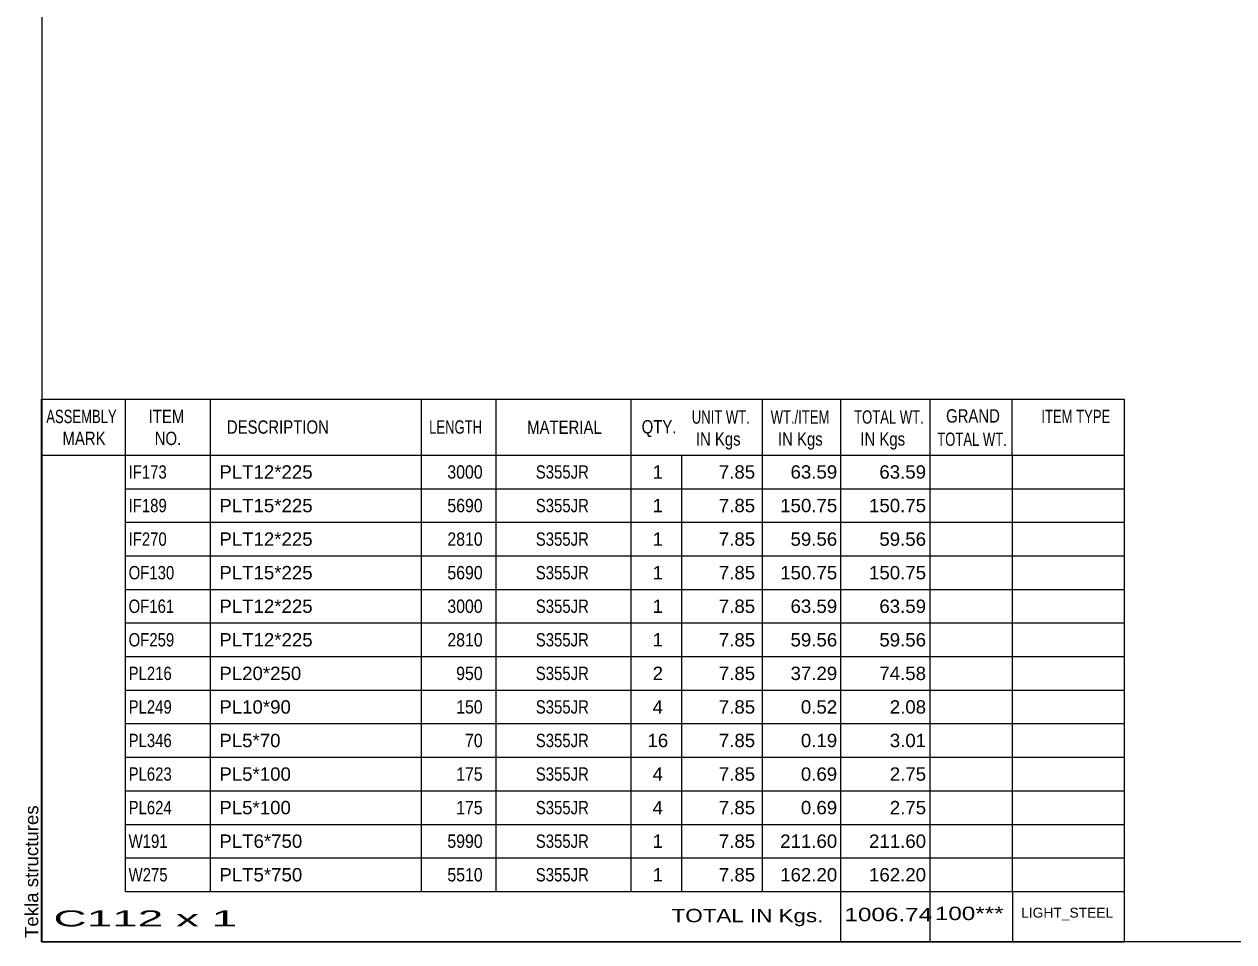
# Model space of a CAD drawing. Header units: millimetres. Extents: x -363 to 39, y -145 to 132.
# Drawn here: x -363.5 to -190.4, y -145.3 to -14.1 of the extents above; entities that cross this region are included whole.
import ezdxf

# ---------------------------------------------------------------- set-up
doc = ezdxf.new("R2010")
doc.units = ezdxf.units.MM
doc.styles.add('Arial', font='ARIAL.TTF', dxfattribs={"height": 0.2})

# ---------------------------------------------------------------- blocks, each defined once
blk = doc.blocks.new('Unknown-627317387-1209')
at = {"color": 5, "linetype": 'Continuous'}
for p, q in [((-360.95, 131.71), (-360.95, -145.29)), ((-360.95, -145.29), (39.05, -145.29))]:
    blk.add_line(p, q, dxfattribs=at)
at = {"color": 174, "linetype": 'Continuous', "style": 'Arial'}
blk.add_text('Tekla structures', height=1.9102, rotation=90, dxfattribs=at).set_placement((-361.45, -144.79))
blk = doc.blocks.new('CBS_BOM-627317387-8789')
at = {"color": 7, "linetype": 'Continuous'}
for p, q in [((-360.98, -75.73), (-360.98, -67.73)), ((-360.98, -67.73), (-206.06, -67.73)), ((-348.98, -75.73), (-348.98, -67.73)), ((-336.79, -75.73), (-336.79, -67.73)), ((-306.62, -75.73), (-306.62, -67.73)), ((-295.95, -75.73), (-295.95, -67.73)), ((-276.63, -75.73), (-276.63, -67.73)), ((-257.83, -75.73), (-257.83, -67.73)), ((-246.62, -75.73), (-246.62, -67.73)), ((-233.83, -75.73), (-233.83, -67.73)), ((-222.08, -75.73), (-222.08, -67.73)), ((-206.06, -67.73), (-206.06, -75.72)), ((-360.98, -75.73), (-206.06, -75.73)), ((-360.98, -80.53), (-360.98, -75.73)), ((-348.98, -80.53), (-348.98, -75.73)), ((-336.79, -80.53), (-336.79, -75.73)), ((-306.62, -80.53), (-306.62, -75.73)), ((-295.95, -80.53), (-295.95, -75.73)), ((-276.63, -80.53), (-276.63, -75.73)), ((-269.36, -80.53), (-269.36, -75.73)), ((-257.83, -80.53), (-257.83, -75.73)), ((-246.62, -80.53), (-246.62, -75.73)), ((-233.83, -80.53), (-233.83, -75.73)), ((-222.06, -80.53), (-222.06, -75.73)), ((-206.06, -75.73), (-206.06, -80.53)), ((-360.98, -85.33), (-360.98, -80.53)), ((-348.98, -80.53), (-206.06, -80.53)), ((-348.98, -85.33), (-348.98, -80.53)), ((-336.79, -85.33), (-336.79, -80.53)), ((-306.62, -85.33), (-306.62, -80.53)), ((-295.95, -85.33), (-295.95, -80.53)), ((-276.63, -85.33), (-276.63, -80.53)), ((-269.36, -85.33), (-269.36, -80.53)), ((-257.83, -85.33), (-257.83, -80.53)), ((-246.62, -85.33), (-246.62, -80.53)), ((-233.83, -85.33), (-233.83, -80.53)), ((-222.06, -85.33), (-222.06, -80.53)), ((-206.06, -80.53), (-206.06, -85.33)), ((-360.98, -90.13), (-360.98, -85.33)), ((-348.98, -85.33), (-206.06, -85.33)), ((-348.98, -90.13), (-348.98, -85.33)), ((-336.79, -90.13), (-336.79, -85.33)), ((-306.62, -90.13), (-306.62, -85.33)), ((-295.95, -90.13), (-295.95, -85.33)), ((-276.63, -90.13), (-276.63, -85.33)), ((-269.36, -90.13), (-269.36, -85.33)), ((-257.83, -90.13), (-257.83, -85.33)), ((-246.62, -90.13), (-246.62, -85.33)), ((-233.83, -90.13), (-233.83, -85.33)), ((-222.06, -90.13), (-222.06, -85.33)), ((-206.06, -85.33), (-206.06, -90.13)), ((-360.98, -94.93), (-360.98, -90.13)), ((-348.98, -90.13), (-206.06, -90.13)), ((-348.98, -94.93), (-348.98, -90.13)), ((-336.79, -94.93), (-336.79, -90.13)), ((-306.62, -94.93), (-306.62, -90.13)), ((-295.95, -94.93), (-295.95, -90.13)), ((-276.63, -94.93), (-276.63, -90.13)), ((-269.36, -94.93), (-269.36, -90.13)), ((-257.83, -94.93), (-257.83, -90.13)), ((-246.62, -94.93), (-246.62, -90.13)), ((-233.83, -94.93), (-233.83, -90.13)), ((-222.06, -94.93), (-222.06, -90.13)), ((-206.06, -90.13), (-206.06, -94.93)), ((-360.98, -99.73), (-360.98, -94.93)), ((-348.98, -94.93), (-206.06, -94.93)), ((-348.98, -99.73), (-348.98, -94.93)), ((-336.79, -99.73), (-336.79, -94.93)), ((-306.62, -99.73), (-306.62, -94.93)), ((-295.95, -99.73), (-295.95, -94.93)), ((-276.63, -99.73), (-276.63, -94.93)), ((-269.36, -99.73), (-269.36, -94.93)), ((-257.83, -99.73), (-257.83, -94.93)), ((-246.62, -99.73), (-246.62, -94.93)), ((-233.83, -99.73), (-233.83, -94.93)), ((-222.06, -99.73), (-222.06, -94.93)), ((-206.06, -94.93), (-206.06, -99.73)), ((-360.98, -104.53), (-360.98, -99.73)), ((-348.98, -99.73), (-206.06, -99.73)), ((-348.98, -104.53), (-348.98, -99.73)), ((-336.79, -104.53), (-336.79, -99.73)), ((-306.62, -104.53), (-306.62, -99.73)), ((-295.95, -104.53), (-295.95, -99.73)), ((-276.63, -104.53), (-276.63, -99.73)), ((-269.36, -104.53), (-269.36, -99.73)), ((-257.83, -104.53), (-257.83, -99.73)), ((-246.62, -104.53), (-246.62, -99.73)), ((-233.83, -104.53), (-233.83, -99.73)), ((-222.06, -104.53), (-222.06, -99.73)), ((-206.06, -99.73), (-206.06, -104.53)), ((-360.98, -109.33), (-360.98, -104.53)), ((-348.98, -104.53), (-206.06, -104.53)), ((-348.98, -109.33), (-348.98, -104.53)), ((-336.79, -109.33), (-336.79, -104.53)), ((-306.62, -109.33), (-306.62, -104.53)), ((-295.95, -109.33), (-295.95, -104.53)), ((-276.63, -109.33), (-276.63, -104.53)), ((-269.36, -109.33), (-269.36, -104.53)), ((-257.83, -109.33), (-257.83, -104.53)), ((-246.62, -109.33), (-246.62, -104.53)), ((-233.83, -109.33), (-233.83, -104.53)), ((-222.06, -109.33), (-222.06, -104.53)), ((-206.06, -104.53), (-206.06, -109.33)), ((-360.98, -114.13), (-360.98, -109.33)), ((-348.98, -109.33), (-206.06, -109.33)), ((-348.98, -114.13), (-348.98, -109.33)), ((-336.79, -114.13), (-336.79, -109.33)), ((-306.62, -114.13), (-306.62, -109.33)), ((-295.95, -114.13), (-295.95, -109.33)), ((-276.63, -114.13), (-276.63, -109.33)), ((-269.36, -114.13), (-269.36, -109.33)), ((-257.83, -114.13), (-257.83, -109.33)), ((-246.62, -114.13), (-246.62, -109.33)), ((-233.83, -114.13), (-233.83, -109.33)), ((-222.06, -114.13), (-222.06, -109.33)), ((-206.06, -109.33), (-206.06, -114.13)), ((-360.98, -118.93), (-360.98, -114.13)), ((-348.98, -114.13), (-206.06, -114.13)), ((-348.98, -118.93), (-348.98, -114.13)), ((-336.79, -118.93), (-336.79, -114.13)), ((-306.62, -118.93), (-306.62, -114.13)), ((-295.95, -118.93), (-295.95, -114.13)), ((-276.63, -118.93), (-276.63, -114.13)), ((-269.36, -118.93), (-269.36, -114.13)), ((-257.83, -118.93), (-257.83, -114.13)), ((-246.62, -118.93), (-246.62, -114.13)), ((-233.83, -118.93), (-233.83, -114.13)), ((-222.06, -118.93), (-222.06, -114.13)), ((-206.06, -114.13), (-206.06, -118.93)), ((-360.98, -123.73), (-360.98, -118.93)), ((-348.98, -118.93), (-206.06, -118.93)), ((-348.98, -123.73), (-348.98, -118.93)), ((-336.79, -123.73), (-336.79, -118.93)), ((-306.62, -123.73), (-306.62, -118.93)), ((-295.95, -123.73), (-295.95, -118.93)), ((-276.63, -123.73), (-276.63, -118.93)), ((-269.36, -123.73), (-269.36, -118.93)), ((-257.83, -123.73), (-257.83, -118.93)), ((-246.62, -123.73), (-246.62, -118.93)), ((-233.83, -123.73), (-233.83, -118.93)), ((-222.06, -123.73), (-222.06, -118.93)), ((-206.06, -118.93), (-206.06, -123.73)), ((-360.98, -128.53), (-360.98, -123.73)), ((-348.98, -123.73), (-206.06, -123.73)), ((-348.98, -128.53), (-348.98, -123.73)), ((-336.79, -128.53), (-336.79, -123.73)), ((-306.62, -128.53), (-306.62, -123.73)), ((-295.95, -128.53), (-295.95, -123.73)), ((-276.63, -128.53), (-276.63, -123.73)), ((-269.36, -128.53), (-269.36, -123.73)), ((-257.83, -128.53), (-257.83, -123.73)), ((-246.62, -128.53), (-246.62, -123.73)), ((-233.83, -128.53), (-233.83, -123.73)), ((-222.06, -128.53), (-222.06, -123.73)), ((-206.06, -123.73), (-206.06, -128.53)), ((-360.98, -133.33), (-360.98, -128.53)), ((-348.98, -128.53), (-206.06, -128.53)), ((-348.98, -133.33), (-348.98, -128.53)), ((-336.79, -133.33), (-336.79, -128.53)), ((-306.62, -133.33), (-306.62, -128.53)), ((-295.95, -133.33), (-295.95, -128.53)), ((-276.63, -133.33), (-276.63, -128.53)), ((-269.36, -133.33), (-269.36, -128.53)), ((-257.83, -133.33), (-257.83, -128.53)), ((-246.62, -133.33), (-246.62, -128.53)), ((-233.83, -133.33), (-233.83, -128.53)), ((-222.06, -133.33), (-222.06, -128.53)), ((-206.06, -128.53), (-206.06, -133.33)), ((-360.98, -138.13), (-360.98, -133.33)), ((-348.98, -133.33), (-206.06, -133.33)), ((-348.98, -138.13), (-348.98, -133.33)), ((-336.79, -138.13), (-336.79, -133.33)), ((-306.62, -138.13), (-306.62, -133.33)), ((-295.95, -138.13), (-295.95, -133.33)), ((-276.63, -138.13), (-276.63, -133.33)), ((-269.36, -138.13), (-269.36, -133.33)), ((-257.83, -138.13), (-257.83, -133.33)), ((-246.62, -138.13), (-246.62, -133.33)), ((-233.83, -138.13), (-233.83, -133.33)), ((-222.06, -138.13), (-222.06, -133.33)), ((-206.06, -133.33), (-206.06, -138.13)), ((-360.98, -145.33), (-360.98, -138.15)), ((-348.98, -138.13), (-206.06, -138.13)), ((-246.62, -145.33), (-246.62, -138.15)), ((-233.83, -145.33), (-233.83, -138.15)), ((-222.02, -145.33), (-222.02, -138.15)), ((-206.06, -138.13), (-206.06, -145.33)), ((-360.98, -145.33), (-206.06, -145.33))]:
    blk.add_line(p, q, dxfattribs=at)
at = {"color": 3, "linetype": 'Continuous', "style": 'Arial'}
for s, height, width, p in [('ASSEMBLY', 1.91, 0.7, (-360.3, -71.15)), ('WT./ITEM', 1.91, 0.7, (-256.65, -71.23)), ('GRAND', 1.91, 0.8, (-231.56, -71.07)), ('ITEM', 1.91, 0.8, (-345.65, -71.15)), ('DESCRIPTION', 1.9102, 0.8, (-334.46, -72.66)), ('LENGTH', 1.91, 0.7, (-305.52, -72.66)), ('MATERIAL', 1.91, 0.8, (-291.5, -72.7)), ('QTY.', 1.91, 0.8, (-275.11, -72.63)), ('UNIT WT.', 1.91, 0.7, (-267.94, -71.23)), ('TOTAL WT.', 1.91, 0.7, (-244.71, -71.23)), ('ITEM TYPE', 1.91, 0.7, (-217.92, -71.15)), ('MARK', 1.91, 0.8, (-357.98, -74.29)), ('NO.', 1.91, 0.8, (-344.79, -74.29)), ('IN Kgs', 1.91, 0.8, (-267.36, -74.37)), ('IN Kgs', 1.91, 0.8, (-255.61, -74.37)), ('IN Kgs', 1.91, 0.8, (-243.82, -74.37)), ('TOTAL WT.', 1.91, 0.7, (-232.82, -74.41))]:
    blk.add_text(s, height=height, dxfattribs=dict(at, width=width)).set_placement(p)
at = {"color": 7, "linetype": 'Continuous', "style": 'Arial'}
for s, width, p in [('IF173', 0.8, (-348.52, -79.09)), ('3000', 0.85, (-302.91, -79.09)), ('S355JR', 0.8, (-290.26, -79.09)), ('IF189', 0.8, (-348.52, -83.89)), ('5690', 0.85, (-302.91, -83.89)), ('S355JR', 0.8, (-290.26, -83.89)), ('IF270', 0.8, (-348.52, -88.69)), ('2810', 0.85, (-302.91, -88.69)), ('S355JR', 0.8, (-290.26, -88.69)), ('OF130', 0.8, (-348.52, -93.49)), ('5690', 0.85, (-302.91, -93.49)), ('S355JR', 0.8, (-290.26, -93.49)), ('OF161', 0.8, (-348.52, -98.29)), ('3000', 0.85, (-302.91, -98.29)), ('S355JR', 0.8, (-290.26, -98.29)), ('OF259', 0.8, (-348.52, -103.09)), ('2810', 0.85, (-302.91, -103.09)), ('S355JR', 0.8, (-290.26, -103.09)), ('PL216', 0.8, (-348.52, -107.89)), ('950', 0.85, (-301.65, -107.89)), ('S355JR', 0.8, (-290.26, -107.89)), ('PL249', 0.8, (-348.52, -112.69)), ('150', 0.85, (-301.65, -112.69)), ('S355JR', 0.8, (-290.26, -112.69)), ('PL346', 0.8, (-348.52, -117.49)), ('70', 0.85, (-300.39, -117.49)), ('S355JR', 0.8, (-290.26, -117.49)), ('PL623', 0.8, (-348.52, -122.29)), ('175', 0.85, (-301.65, -122.29)), ('S355JR', 0.8, (-290.26, -122.29)), ('PL624', 0.8, (-348.52, -127.09)), ('175', 0.85, (-301.65, -127.09)), ('S355JR', 0.8, (-290.26, -127.09)), ('W191', 0.8, (-348.52, -131.89)), ('5990', 0.85, (-302.91, -131.89)), ('S355JR', 0.8, (-290.26, -131.89)), ('W275', 0.8, (-348.52, -136.69)), ('5510', 0.85, (-302.91, -136.69)), ('S355JR', 0.8, (-290.26, -136.69))]:
    blk.add_text(s, height=1.91, dxfattribs=dict(at, width=width)).set_placement(p)
for s, p in [('PLT12*225', (-335.54, -79.09)), ('1', (-273.54, -79.09)), ('7.85', (-264.07, -79.09)), ('63.59', (-253.81, -79.09)), ('63.59', (-241.1, -79.09)), ('PLT15*225', (-335.54, -83.89)), ('1', (-273.54, -83.89)), ('7.85', (-264.07, -83.89)), ('150.75', (-255.29, -83.89)), ('150.75', (-242.58, -83.89)), ('PLT12*225', (-335.54, -88.69)), ('1', (-273.54, -88.69)), ('7.85', (-264.07, -88.69)), ('59.56', (-253.81, -88.69)), ('59.56', (-241.1, -88.69)), ('PLT15*225', (-335.54, -93.49)), ('1', (-273.54, -93.49)), ('7.85', (-264.07, -93.49)), ('150.75', (-255.29, -93.49)), ('150.75', (-242.58, -93.49)), ('PLT12*225', (-335.54, -98.29)), ('1', (-273.54, -98.29)), ('7.85', (-264.07, -98.29)), ('63.59', (-253.81, -98.29)), ('63.59', (-241.1, -98.29)), ('PLT12*225', (-335.54, -103.09)), ('1', (-273.54, -103.09)), ('7.85', (-264.07, -103.09)), ('59.56', (-253.81, -103.09)), ('59.56', (-241.1, -103.09)), ('PL20*250', (-335.54, -107.89)), ('2', (-273.54, -107.89)), ('7.85', (-264.07, -107.89)), ('37.29', (-253.81, -107.89)), ('74.58', (-241.1, -107.89)), ('PL10*90', (-335.54, -112.69)), ('7.85', (-264.07, -112.69)), ('0.52', (-252.33, -112.69)), ('2.08', (-239.61, -112.69)), ('4', (-273.54, -112.69)), ('PL5*70', (-335.54, -117.49)), ('16', (-274.28, -117.49)), ('7.85', (-264.07, -117.49)), ('0.19', (-252.33, -117.49)), ('3.01', (-239.61, -117.49)), ('PL5*100', (-335.54, -122.29)), ('4', (-273.54, -122.29)), ('7.85', (-264.07, -122.29)), ('0.69', (-252.33, -122.29)), ('2.75', (-239.61, -122.29)), ('PL5*100', (-335.54, -127.09)), ('4', (-273.54, -127.09)), ('7.85', (-264.07, -127.09)), ('0.69', (-252.33, -127.09)), ('2.75', (-239.61, -127.09)), ('PLT6*750', (-335.54, -131.89)), ('1', (-273.54, -131.89)), ('7.85', (-264.07, -131.89)), ('211.60', (-255.29, -131.89)), ('211.60', (-242.58, -131.89)), ('PLT5*750', (-335.54, -136.69)), ('1', (-273.54, -136.69)), ('7.85', (-264.07, -136.69)), ('162.20', (-255.29, -136.69)), ('162.20', (-242.58, -136.69))]:
    blk.add_text(s, height=1.91, dxfattribs=at).set_placement(p)
at = {"color": 6, "linetype": 'Continuous', "style": 'Arial'}
for s, height, width, p in [('C112 x 1', 2.292, 2.05, (-359.26, -143.13)), ('TOTAL IN Kgs.', 1.9102, 1.2, (-270.82, -142.53)), ('1006.74', 1.91, 1.3, (-246.09, -142.38)), ('100***', 1.91, 1.3, (-233.16, -142.22))]:
    blk.add_text(s, height=height, dxfattribs=dict(at, width=width)).set_placement(p)
blk.add_text('LIGHT_STEEL', height=1.4135, dxfattribs=at).set_placement((-220.81, -141.87))

msp = doc.modelspace()

# ---------------------------------------------------------------- block references
for name in ['Unknown-627317387-1209', 'CBS_BOM-627317387-8789']:
    msp.add_blockref(name, (0, 0))

doc.saveas('drawing.dxf')
